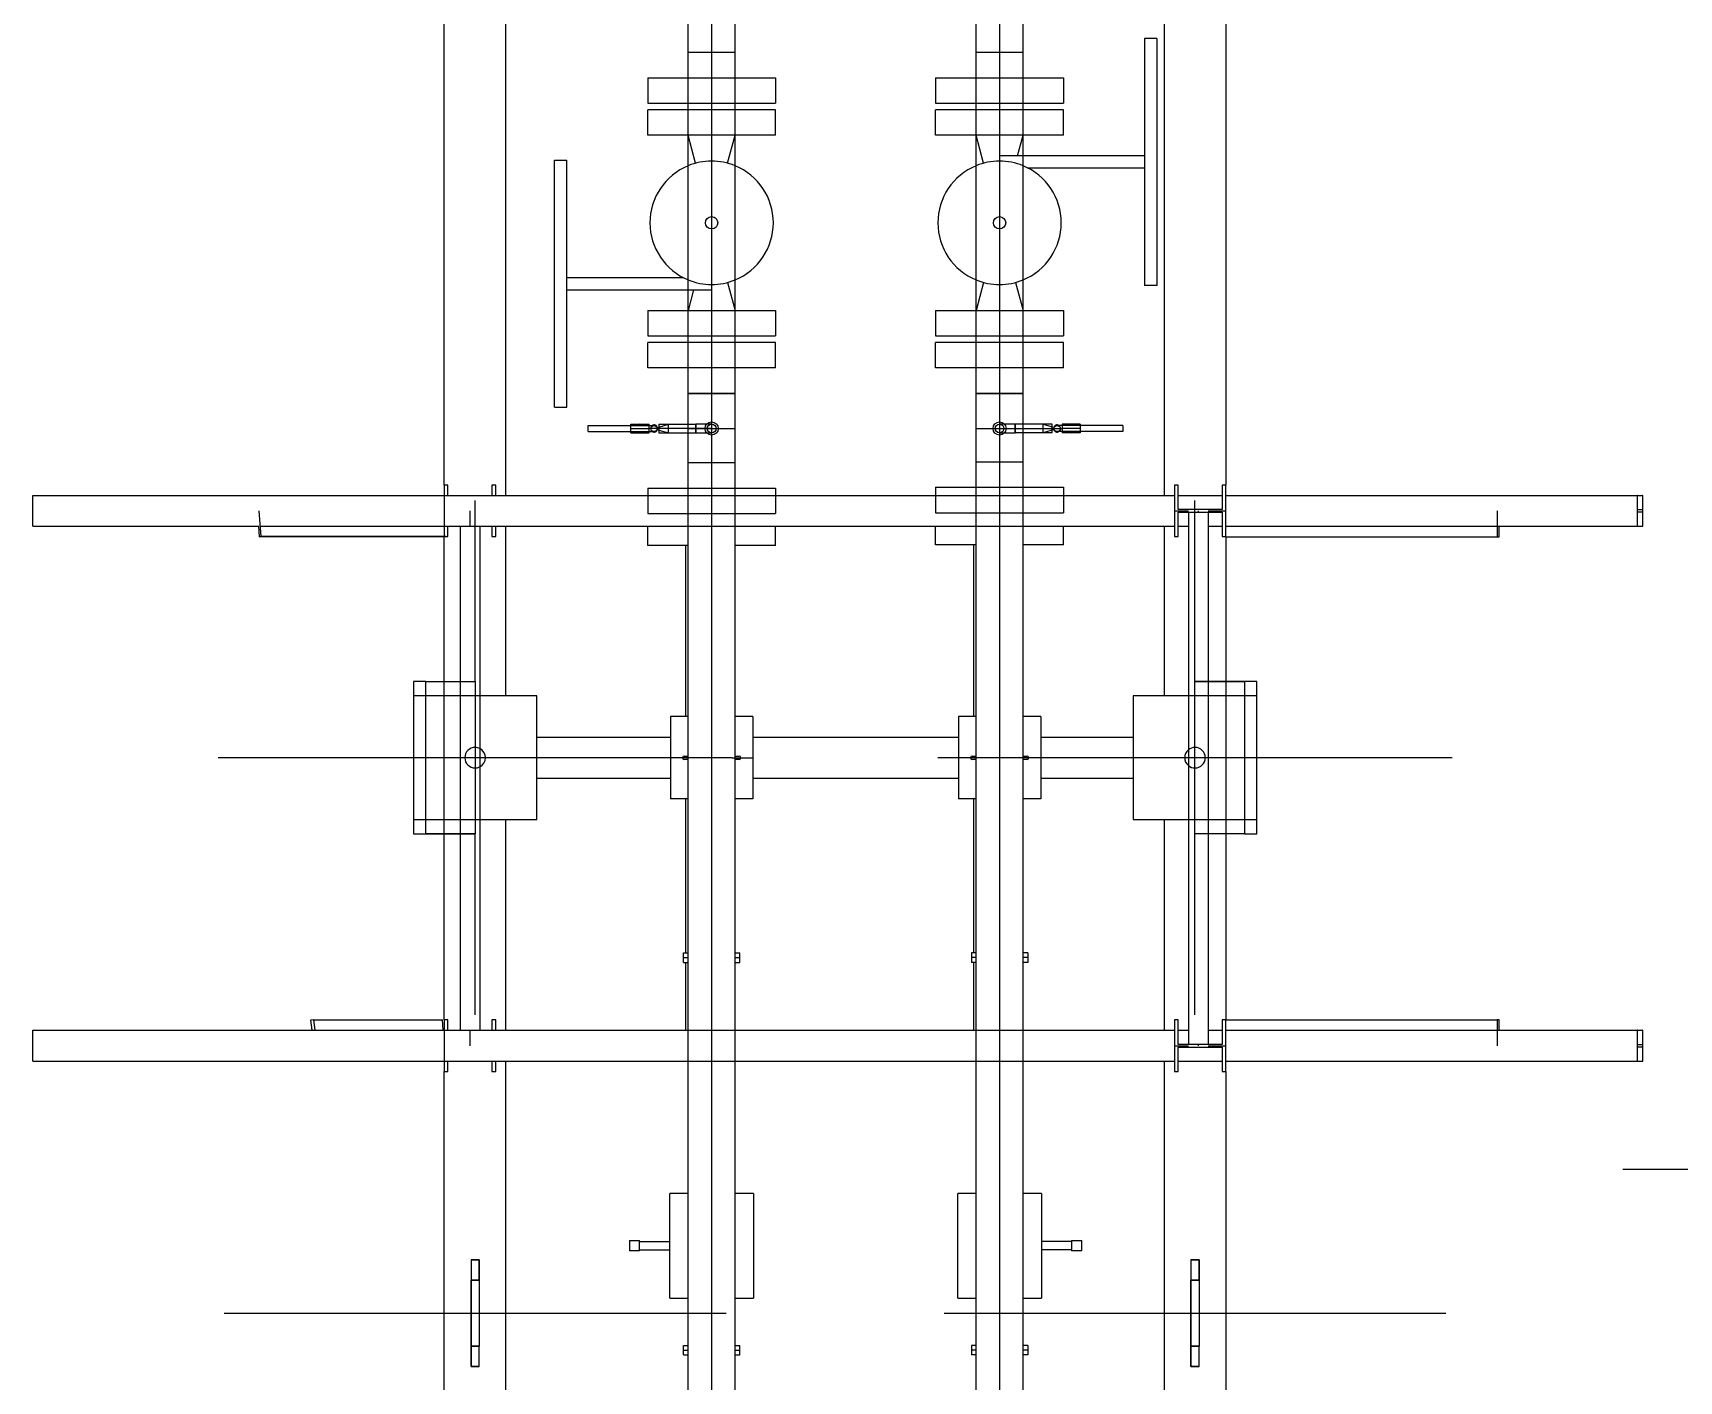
# Model space of a CAD drawing. Header units: inches. Extents: x 295136 to 296247, y 2627183 to 2627409.
# Drawn here: x 295239.103 to 295243.105, y 2627255.317 to 2627258.594 of the extents above; entities that cross this region are included whole.
import ezdxf

# ---------------------------------------------------------------- set-up
doc = ezdxf.new("R2010")
doc.units = ezdxf.units.IN
doc.header["$MEASUREMENT"] = 0
doc.layers.add('EQUIPMENT LAYOUT-EMBED 1_DWG$0$DwgTemplate', color=7, linetype='Continuous')
doc.layers.add('Layout', color=6, linetype='Continuous')

# ---------------------------------------------------------------- blocks, each defined once
blk = doc.blocks.new('A$C55974CAD')
at = {"layer": 'EQUIPMENT LAYOUT-EMBED 1_DWG$0$DwgTemplate', "color": 1, "lineweight": 25}
for p, q in [((25.3625, 9.2), (25.4375, 9.2)), ((25.3625, 9.2), (25.3625, 6.425)), ((25.4375, 9.2), (25.4375, 6.425)), ((26.6625, 9.2), (26.7375, 9.2)), ((26.6625, 9.2), (26.6625, 8.65)), ((26.7375, 9.2), (26.7375, 6.425)), ((24.75, 8.735), (24.75, 8.135)), ((26.1, 8.275), (26.1, 8.75)), ((26.6625, 8.6516), (26.6367, 8.6498)), ((26.6367, 8.1998), (26.6367, 8.6498)), ((26.6367, 8.6498), (26.6373, 8.6455)), ((26.6373, 8.6455), (26.7, 8.65)), ((26.6373, 8.1955), (26.6373, 8.6455)), ((26.6625, 8.6452), (26.6625, 6.425)), ((25.4621, 8.5249), (25.4375, 8.5218)), ((25.4627, 8.5172), (25.4621, 8.5249)), ((25.4375, 8.514), (25.4627, 8.5172)), ((25.4627, 8.5172), (25.4627, 8.2044)), ((26.1, 8.1135), (26.1, 8.275)), ((25.4375, 8.2026), (25.4627, 8.2044)), ((19.857, 8.2), (25.3375, 8.2)), ((25.3375, 8.2), (25.3375, 8.191)), ((25.4625, 8.2), (25.3375, 8.2)), ((25.3375, 8.191), (25.3625, 8.191)), ((25.4375, 8.191), (25.4625, 8.191)), ((25.4625, 8.2), (25.915, 8.2)), ((25.4625, 8.191), (25.4625, 8.2)), ((26.285, 8.2), (26.6367, 8.2)), ((26.6373, 8.1955), (26.6367, 8.1998)), ((26.6375, 8.1955), (26.6373, 8.1955)), ((26.7625, 8.2), (26.6375, 8.2)), ((26.6375, 8.2), (26.6375, 8.191)), ((26.6375, 8.191), (26.6625, 8.191)), ((26.7375, 8.191), (26.7625, 8.191)), ((26.7625, 8.2), (28.0775, 8.2)), ((26.7625, 8.191), (26.7625, 8.2)), ((24.75, 8.135), (24.75, 8.115)), ((26.6625, 8.1615), (25.4375, 8.1615)), ((25.475, 8.125), (25.915, 8.125)), ((26.285, 8.125), (26.725, 8.125)), ((24.75, 8.115), (24.75, 7.6071)), ((25.3375, 8.084), (25.3375, 8.075)), ((25.3625, 8.084), (25.3375, 8.084)), ((26.6625, 8.1135), (25.4375, 8.1135)), ((25.4625, 8.084), (25.4375, 8.084)), ((25.4625, 8.075), (25.4625, 8.084)), ((26.1, 7.6071), (26.1, 8.1135)), ((26.6625, 8.084), (26.6375, 8.084)), ((26.6375, 8.084), (26.6375, 8.075)), ((26.7625, 8.084), (26.7375, 8.084)), ((26.7625, 8.075), (26.7625, 8.084)), ((19.857, 8.05), (25.3625, 8.05)), ((25.3375, 8.075), (25.3625, 8.075)), ((25.4375, 8.075), (25.4625, 8.075)), ((25.4375, 8.05), (25.95, 8.05)), ((26.25, 8.05), (26.6625, 8.05)), ((26.6375, 8.075), (26.6625, 8.075)), ((26.7375, 8.075), (26.7625, 8.075)), ((26.7375, 8.05), (28.0775, 8.05)), ((26.05, 7.975), (26.05, 7.65)), ((26.15, 7.975), (26.15, 7.65)), ((24.75, 7.6071), (24.75, 7.515)), ((25.4375, 7.613), (25.6026, 7.613)), ((25.6254, 7.613), (26, 7.613)), ((26.1, 7.5), (26.1, 7.6071)), ((26.2, 7.613), (26.6156, 7.613)), ((26.05, 7.45), (26.05, 6.95)), ((26.15, 7.45), (26.15, 6.95)), ((24.75, 6.985), (24.75, 6.9071)), ((26.1, 6.9071), (26.1, 7)), ((24.75, 6.9071), (24.75, 6.7928)), ((25.4375, 6.913), (25.6026, 6.913)), ((25.6254, 6.913), (26, 6.913)), ((26.1, 6.7928), (26.1, 6.9071)), ((26.2, 6.913), (26.6174, 6.913)), ((24.75, 6.7928), (24.75, 6.385)), ((26.1, 6.3911), (26.1, 6.7928)), ((26.05, 6.75), (26.05, 6.525)), ((26.15, 6.75), (26.15, 6.525)), ((25.3625, 6.45), (24.375, 6.45)), ((25.95, 6.45), (25.4375, 6.45)), ((26.6625, 6.45), (26.25, 6.45)), ((28.0775, 6.45), (26.7375, 6.45)), ((25.4625, 6.425), (25.3375, 6.425)), ((25.3375, 6.425), (25.3375, 6.416)), ((25.3375, 6.416), (25.3967, 6.416)), ((25.3625, 6.416), (25.3625, 6.309)), ((25.3967, 6.416), (25.3967, 6.309)), ((25.4032, 6.309), (25.4032, 6.416)), ((25.4032, 6.416), (25.4625, 6.416)), ((25.4375, 6.416), (25.4375, 6.3911)), ((25.4625, 6.416), (25.4625, 6.425)), ((26.7625, 6.425), (26.6375, 6.425)), ((26.6375, 6.425), (26.6375, 6.416)), ((26.6375, 6.416), (26.6967, 6.416)), ((26.6625, 6.416), (26.6625, 6.3911)), ((26.6967, 6.416), (26.6967, 6.309)), ((26.7032, 6.309), (26.7032, 6.416)), ((26.7032, 6.416), (26.7625, 6.416)), ((26.7375, 6.416), (26.7375, 6.309)), ((26.7625, 6.416), (26.7625, 6.425)), ((24.75, 6.385), (24.75, 6.365)), ((24.75, 6.365), (24.75, 5.765)), ((26.6967, 6.3911), (25.4032, 6.3911)), ((25.475, 6.375), (25.915, 6.375)), ((26.1, 6.225), (26.1, 6.3911)), ((26.285, 6.375), (26.725, 6.375)), ((26.6967, 6.3431), (25.4032, 6.3431)), ((25.4375, 6.3431), (25.4375, 6.309)), ((26.6625, 6.3431), (26.6625, 6.309)), ((25.3375, 6.3), (24.375, 6.3)), ((25.3375, 6.309), (25.3375, 6.3)), ((25.3967, 6.309), (25.3375, 6.309)), ((25.3375, 6.3), (25.4625, 6.3)), ((25.3625, 6.3), (25.3625, 5.3)), ((25.4625, 6.309), (25.4032, 6.309)), ((25.4375, 6.3), (25.4375, 5.3)), ((25.4625, 6.3), (25.4625, 6.309)), ((25.4625, 6.3), (25.463, 6.3)), ((25.915, 6.3), (25.463, 6.3)), ((25.463, 6.3), (25.463, 5.64)), ((26.637, 6.3), (26.285, 6.3)), ((26.637, 6.3), (26.637, 5.64)), ((26.637, 6.3), (26.6375, 6.3)), ((26.6967, 6.309), (26.6375, 6.309)), ((26.6375, 6.309), (26.6375, 6.3)), ((26.6375, 6.3), (26.7625, 6.3)), ((26.6625, 6.3), (26.6625, 5.3)), ((26.7625, 6.309), (26.7032, 6.309)), ((26.7375, 6.3), (26.7375, 5.3)), ((26.7625, 6.3), (26.7625, 6.309)), ((28.0775, 6.3), (26.7625, 6.3)), ((26.1, 5.75), (26.1, 6.225)), ((25.463, 5.64), (25.4, 5.64)), ((25.4375, 5.6357), (25.463, 5.6357)), ((25.463, 5.6357), (25.463, 5.64)), ((26.637, 5.64), (26.637, 5.6357)), ((26.7, 5.64), (26.637, 5.64)), ((26.637, 5.6357), (26.6625, 5.6357)), ((25.1, 5.335), (25.1, 4.735)), ((25.3625, 5.3), (25.3625, 5.2993)), ((25.4375, 5.3), (25.3625, 5.3)), ((25.3625, 5.2993), (25.3975, 5.2993)), ((25.3625, 5.2993), (25.3625, 5.2869)), ((25.3975, 5.2869), (25.3625, 5.2869)), ((25.3625, 5.2869), (25.3625, 5.2862)), ((25.3625, 5.2862), (25.4375, 5.2862)), ((25.3975, 5.2993), (25.3975, 5.2869)), ((25.4025, 5.2869), (25.4025, 5.2993)), ((25.4025, 5.2993), (25.4375, 5.2993)), ((25.4375, 5.2869), (25.4025, 5.2869)), ((25.4375, 5.2993), (25.4375, 5.3)), ((25.4375, 5.2993), (25.4375, 5.2869)), ((25.4375, 5.2862), (25.4375, 5.2869)), ((26.6625, 5.3), (26.6625, 5.2993)), ((26.7375, 5.3), (26.6625, 5.3)), ((26.6625, 5.2993), (26.6975, 5.2993)), ((26.6625, 5.2993), (26.6625, 5.2869)), ((26.6975, 5.2869), (26.6625, 5.2869)), ((26.6625, 5.2869), (26.6625, 5.2862)), ((26.6625, 5.2862), (26.7375, 5.2862)), ((26.6975, 5.2993), (26.6975, 5.2869)), ((26.7025, 5.2993), (26.7375, 5.2993)), ((26.7025, 5.2869), (26.7025, 5.2993)), ((26.7375, 5.2869), (26.7025, 5.2869)), ((26.7375, 5.2993), (26.7375, 5.3)), ((26.7375, 5.2993), (26.7375, 5.2869)), ((26.7375, 5.2862), (26.7375, 5.2869))]:
    blk.add_line(p, q, dxfattribs=at)
at = {"layer": 'EQUIPMENT LAYOUT-EMBED 1_DWG$0$DwgTemplate', "color": 5, "lineweight": 25}
for p, q in [((25.915, 8.275), (25.915, 8.245)), ((25.915, 8.275), (25.915, 8.245)), ((26.285, 8.275), (25.915, 8.275)), ((26.285, 8.275), (25.915, 8.275)), ((25.915, 8.1615), (25.915, 8.245)), ((25.915, 8.245), (25.915, 8.1615)), ((25.915, 8.245), (26.285, 8.245)), ((25.915, 8.245), (26.285, 8.245)), ((26.285, 8.245), (26.285, 8.275)), ((26.285, 8.245), (26.285, 8.275)), ((26.285, 8.245), (26.285, 8.1615)), ((26.285, 8.245), (26.285, 8.1615)), ((24.67, 8.135), (24.62, 8.135)), ((24.62, 8.135), (24.67, 8.135)), ((24.62, 8.135), (24.62, 8.115)), ((24.62, 8.115), (24.62, 8.135)), ((24.67, 8.115), (24.67, 8.135)), ((24.67, 8.135), (24.67, 8.115)), ((24.67, 8.135), (24.83, 8.135)), ((24.83, 8.135), (24.67, 8.135)), ((24.67, 8.115), (24.67, 8.135)), ((24.88, 8.135), (24.83, 8.135)), ((24.88, 8.135), (24.83, 8.135)), ((24.83, 8.135), (24.83, 8.115)), ((24.83, 8.115), (24.83, 8.135)), ((24.83, 8.115), (24.83, 8.135)), ((24.88, 8.115), (24.88, 8.135)), ((24.88, 8.135), (24.88, 8.115)), ((24.62, 8.115), (24.67, 8.115)), ((24.62, 8.115), (24.67, 8.115)), ((24.83, 8.115), (24.67, 8.115)), ((24.83, 8.115), (24.67, 8.115)), ((24.83, 8.115), (24.88, 8.115)), ((24.88, 8.115), (24.83, 8.115)), ((25.95, 8.1135), (25.95, 7.975)), ((25.95, 8.1135), (25.95, 7.975)), ((26.25, 7.975), (26.25, 8.1135)), ((26.25, 7.975), (26.25, 8.1135)), ((25.95, 7.975), (26.25, 7.975)), ((25.95, 7.975), (26.25, 7.975)), ((24.9013, 7.725), (24.9013, 7.75)), ((24.9263, 7.75), (24.9013, 7.75)), ((24.9013, 7.725), (24.9263, 7.725)), ((24.9038, 7.725), (24.9038, 7.6516)), ((24.9238, 7.725), (24.9238, 7.6516)), ((24.9263, 7.75), (24.9263, 7.725)), ((26.6156, 7.6071), (26.6156, 7.7055)), ((26.6156, 7.7055), (26.6625, 7.7055)), ((24.7868, 7.6516), (24.7868, 7.6071)), ((24.7868, 7.6516), (25.0408, 7.6516)), ((25.0408, 7.6071), (25.0408, 7.6516)), ((24.6484, 7.6186), (24.6484, 7.6071)), ((24.6484, 7.6186), (24.6598, 7.6186)), ((24.6598, 7.6186), (24.6598, 7.6071)), ((24.6598, 7.6186), (24.6712, 7.6186)), ((24.6712, 7.6186), (24.6712, 7.6071)), ((25.6026, 7.6186), (25.6026, 7.6071)), ((25.6026, 7.6186), (25.614, 7.6186)), ((25.614, 7.6186), (25.614, 7.6071)), ((25.614, 7.6186), (25.6254, 7.6186)), ((25.6254, 7.6186), (25.6254, 7.6071)), ((24.6484, 7.4928), (24.6484, 7.4814)), ((24.6598, 7.4928), (24.6598, 7.4814)), ((24.6712, 7.4928), (24.6712, 7.4814)), ((24.7868, 7.4928), (24.7868, 7.4484)), ((25.0408, 7.4484), (25.0408, 7.4928)), ((25.6026, 7.4928), (25.6026, 7.4814)), ((25.614, 7.4928), (25.614, 7.4814)), ((25.6254, 7.4928), (25.6254, 7.4814)), ((26.6156, 7.3944), (26.6156, 7.4928)), ((24.6484, 7.4814), (24.6598, 7.4814)), ((24.6598, 7.4814), (24.6712, 7.4814)), ((25.0408, 7.4484), (24.7868, 7.4484)), ((25.6026, 7.4814), (25.614, 7.4814)), ((25.614, 7.4814), (25.6254, 7.4814)), ((26.6156, 7.3944), (26.6625, 7.3944)), ((26.6174, 6.9071), (26.6174, 7.0055)), ((26.6174, 7.0055), (26.6625, 7.0055)), ((24.7868, 6.9516), (24.7868, 6.9071)), ((24.7868, 6.9516), (25.0408, 6.9516)), ((25.0408, 6.9071), (25.0408, 6.9516)), ((24.6484, 6.9071), (24.6484, 6.9186)), ((24.6598, 6.9186), (24.6484, 6.9186)), ((24.6598, 6.9071), (24.6598, 6.9186)), ((24.6712, 6.9186), (24.6598, 6.9186)), ((24.6712, 6.9071), (24.6712, 6.9186)), ((25.6026, 6.9071), (25.6026, 6.9186)), ((25.614, 6.9186), (25.6026, 6.9186)), ((25.614, 6.9071), (25.614, 6.9186)), ((25.6254, 6.9186), (25.614, 6.9186)), ((25.6254, 6.9071), (25.6254, 6.9186)), ((24.6484, 6.7814), (24.6484, 6.7928)), ((24.6598, 6.7814), (24.6484, 6.7814)), ((24.6598, 6.7814), (24.6598, 6.7928)), ((24.6712, 6.7814), (24.6598, 6.7814)), ((24.6712, 6.7814), (24.6712, 6.7928)), ((24.7868, 6.7928), (24.7868, 6.7484)), ((25.0408, 6.7484), (25.0408, 6.7928)), ((25.6026, 6.7814), (25.6026, 6.7928)), ((25.614, 6.7814), (25.6026, 6.7814)), ((25.614, 6.7814), (25.614, 6.7928)), ((25.6254, 6.7814), (25.614, 6.7814)), ((25.6254, 6.7814), (25.6254, 6.7928)), ((26.6174, 6.6944), (26.6174, 6.7928)), ((24.9043, 6.7484), (24.7868, 6.7484)), ((24.9038, 6.675), (24.9038, 6.7484)), ((24.9233, 6.7484), (24.9043, 6.7484)), ((25.0408, 6.7484), (24.9233, 6.7484)), ((24.9238, 6.675), (24.9238, 6.7484)), ((26.6174, 6.6944), (26.6625, 6.6944)), ((24.9013, 6.65), (24.9013, 6.675)), ((24.9263, 6.675), (24.9013, 6.675)), ((24.9013, 6.65), (24.9263, 6.65)), ((24.9263, 6.675), (24.9263, 6.65)), ((25.95, 6.525), (25.95, 6.3911)), ((25.95, 6.525), (25.95, 6.3911)), ((26.25, 6.525), (25.95, 6.525)), ((26.25, 6.525), (25.95, 6.525)), ((26.25, 6.3911), (26.25, 6.525)), ((26.25, 6.3911), (26.25, 6.525)), ((24.62, 6.385), (24.62, 6.365)), ((24.62, 6.365), (24.62, 6.385)), ((24.67, 6.385), (24.62, 6.385)), ((24.62, 6.385), (24.67, 6.385)), ((24.62, 6.365), (24.67, 6.365)), ((24.62, 6.365), (24.67, 6.365)), ((24.67, 6.365), (24.67, 6.385)), ((24.67, 6.385), (24.67, 6.365)), ((24.67, 6.385), (24.83, 6.385)), ((24.83, 6.385), (24.67, 6.385)), ((24.67, 6.365), (24.67, 6.385)), ((24.83, 6.365), (24.67, 6.365)), ((24.83, 6.365), (24.67, 6.365)), ((24.88, 6.385), (24.83, 6.385)), ((24.88, 6.385), (24.83, 6.385)), ((24.83, 6.385), (24.83, 6.365)), ((24.83, 6.365), (24.83, 6.385)), ((24.83, 6.365), (24.83, 6.385)), ((24.83, 6.365), (24.88, 6.365)), ((24.88, 6.365), (24.83, 6.365)), ((24.88, 6.365), (24.88, 6.385)), ((24.88, 6.385), (24.88, 6.365)), ((25.915, 6.255), (25.915, 6.3431)), ((25.915, 6.255), (25.915, 6.3431)), ((26.285, 6.3431), (26.285, 6.255)), ((26.285, 6.255), (26.285, 6.3431)), ((25.915, 6.255), (25.915, 6.225)), ((25.915, 6.255), (25.915, 6.225)), ((26.285, 6.255), (25.915, 6.255)), ((26.285, 6.255), (25.915, 6.255)), ((26.285, 6.225), (26.285, 6.255)), ((26.285, 6.225), (26.285, 6.255)), ((25.915, 6.225), (26.285, 6.225)), ((25.915, 6.225), (26.285, 6.225))]:
    blk.add_line(p, q, dxfattribs=at)
at = {"layer": 'EQUIPMENT LAYOUT-EMBED 1_DWG$0$DwgTemplate', "color": 7, "lineweight": 25}
for p, q in [((25.95, 8.275), (25.95, 8.125)), ((25.95, 8.275), (25.95, 8.125)), ((26.25, 8.125), (26.25, 8.275)), ((26.25, 8.125), (26.25, 8.275)), ((25.915, 8.125), (25.915, 8.1615)), ((25.915, 8.1615), (25.915, 8.125)), ((26.285, 8.125), (25.915, 8.125)), ((26.285, 8.125), (25.915, 8.125)), ((25.95, 8.125), (25.95, 8.1135)), ((25.95, 8.125), (25.95, 8.1135)), ((26.25, 8.1135), (26.25, 8.125)), ((26.25, 8.1135), (26.25, 8.125)), ((26.285, 8.1615), (26.285, 8.125)), ((26.285, 8.1615), (26.285, 8.125)), ((26.952, 7.932), (27.252, 7.932)), ((26.952, 7.932), (26.952, 7.902)), ((27.252, 7.932), (27.552, 7.932)), ((27.552, 7.932), (27.552, 7.902)), ((26.952, 7.902), (27.252, 7.902)), ((27.237, 7.902), (27.237, 7.6071)), ((27.252, 7.902), (27.552, 7.902)), ((27.267, 7.902), (27.267, 7.6193)), ((26.8925, 7.85), (26.9, 7.85)), ((26.8925, 7.85), (26.8925, 7.69)), ((26.9, 7.85), (26.9075, 7.85)), ((26.9075, 7.85), (26.9075, 7.69)), ((26.8893, 7.7462), (26.8925, 7.7462)), ((26.8893, 7.7462), (26.8893, 7.7018)), ((26.8925, 7.7248), (26.8893, 7.7248)), ((26.8925, 7.7144), (26.8893, 7.7248)), ((26.8925, 7.7462), (26.9, 7.7462)), ((26.9, 7.7462), (26.9, 7.7018)), ((26.9, 7.7462), (26.9075, 7.7462)), ((26.9075, 7.7462), (26.9107, 7.7462)), ((26.9107, 7.7248), (26.9075, 7.7248)), ((26.9075, 7.7144), (26.9107, 7.7248)), ((26.9107, 7.7462), (26.9107, 7.7018)), ((26.6935, 7.7055), (26.6935, 7.55)), ((26.7375, 7.7055), (26.6935, 7.7055)), ((26.7554, 7.7055), (26.7375, 7.7055)), ((26.7554, 7.7055), (26.7554, 7.6071)), ((26.8893, 7.7018), (26.8925, 7.7018)), ((26.8925, 7.7018), (26.9, 7.7018)), ((26.9, 7.6782), (26.9, 7.7018)), ((26.9, 7.7018), (26.9, 7.7018)), ((26.9, 7.7018), (26.9, 7.7018)), ((26.9, 7.7018), (26.9075, 7.7018)), ((26.9075, 7.7018), (26.9107, 7.7018)), ((27.0474, 7.6071), (27.0474, 7.7055)), ((27.0474, 7.7055), (27.1093, 7.7055)), ((27.1093, 7.6071), (27.1093, 7.7055)), ((27.1253, 7.7055), (27.1253, 7.6071)), ((27.1872, 7.7055), (27.1253, 7.7055)), ((27.1872, 7.7055), (27.1872, 7.6071)), ((27.6128, 7.6071), (27.6128, 7.7055)), ((27.6128, 7.7055), (27.6747, 7.7055)), ((27.6747, 7.6071), (27.6747, 7.7055)), ((27.6907, 7.7055), (27.6907, 7.6071)), ((27.7526, 7.7055), (27.6907, 7.7055)), ((27.7526, 7.7055), (27.7526, 7.6071)), ((26.8964, 7.6782), (26.8893, 7.6552)), ((26.9107, 7.6782), (26.8893, 7.6782)), ((26.8893, 7.6782), (26.8893, 7.6071)), ((26.8893, 7.6552), (26.9107, 7.6552)), ((26.8974, 7.6817), (26.8964, 7.6782)), ((26.9, 7.6552), (26.9, 7.6782)), ((26.9, 7.6071), (26.9, 7.6552)), ((26.9025, 7.6817), (26.9036, 7.6782)), ((26.9036, 7.6782), (26.9107, 7.6552)), ((26.9107, 7.6782), (26.9107, 7.6071)), ((22.8331, 7.6071), (25.3625, 7.6071)), ((25.3625, 7.6071), (25.4375, 7.6071)), ((25.4375, 7.6071), (26.6625, 7.6071)), ((26.6625, 7.6071), (26.7375, 7.6071)), ((26.7375, 7.6071), (27.9476, 7.6071)), ((26.7554, 7.6071), (26.7554, 7.55)), ((26.8174, 7.6071), (26.8174, 7.55)), ((26.8174, 7.6071), (26.8174, 7.4928)), ((26.8893, 7.6071), (26.8893, 7.5881)), ((26.9, 7.5881), (26.9, 7.6071)), ((26.9, 7.6071), (26.9, 7.4928)), ((26.9107, 7.6071), (26.9107, 7.5881)), ((26.9853, 7.6071), (26.9853, 7.4928)), ((26.9853, 7.55), (26.9853, 7.6071)), ((27.0474, 7.55), (27.0474, 7.6071)), ((27.1093, 7.55), (27.1093, 7.6071)), ((27.1253, 7.6071), (27.1253, 7.55)), ((27.1872, 7.6071), (27.1872, 7.55)), ((27.1872, 7.6071), (27.1872, 7.55)), ((27.237, 7.5938), (27.1872, 7.6071)), ((27.237, 7.6071), (27.237, 7.55)), ((27.5449, 7.5889), (27.6128, 7.6071)), ((27.6128, 7.4928), (27.6128, 7.6071)), ((27.6128, 7.55), (27.6128, 7.6071)), ((27.6747, 7.55), (27.6747, 7.6071)), ((27.6907, 7.6071), (27.6907, 7.55)), ((27.7526, 7.6071), (27.7526, 7.55)), ((27.8146, 7.6071), (27.8146, 7.55)), ((27.8146, 7.6071), (27.8146, 7.4928)), ((26.8893, 7.5881), (26.9, 7.5881)), ((26.8893, 7.5881), (26.8893, 7.55)), ((26.9107, 7.5881), (26.8893, 7.5881)), ((26.9, 7.5881), (26.9, 7.5881)), ((26.9, 7.5881), (26.9, 7.5881)), ((26.9, 7.55), (26.9, 7.5881)), ((26.9, 7.5881), (26.9107, 7.5881)), ((26.9107, 7.55), (26.9107, 7.5881)), ((25.3625, 7.55), (22.8331, 7.55)), ((25.4375, 7.55), (25.3625, 7.55)), ((26.6625, 7.55), (25.4375, 7.55)), ((26.7375, 7.55), (26.6625, 7.55)), ((26.6935, 7.55), (26.6935, 7.3944)), ((27.9476, 7.55), (26.7375, 7.55)), ((26.7554, 7.55), (26.7554, 7.4928)), ((26.8174, 7.55), (26.8174, 7.4928)), ((26.9853, 7.4928), (26.9853, 7.55)), ((27.0474, 7.4928), (27.0474, 7.55)), ((27.1093, 7.4928), (27.1093, 7.55)), ((27.1253, 7.55), (27.1253, 7.4928)), ((27.1872, 7.55), (27.1872, 7.4928)), ((27.1872, 7.55), (27.1872, 7.4928)), ((27.6128, 7.4928), (27.6128, 7.55)), ((27.6747, 7.4928), (27.6747, 7.55)), ((27.6907, 7.55), (27.6907, 7.4928)), ((27.7526, 7.55), (27.7526, 7.4928)), ((27.8146, 7.55), (27.8146, 7.4928)), ((22.8331, 7.4928), (25.3625, 7.4928)), ((25.3625, 7.4928), (25.4375, 7.4928)), ((25.4375, 7.4928), (26.6625, 7.4928)), ((26.6625, 7.4928), (26.7375, 7.4928)), ((26.7375, 7.4928), (27.9476, 7.4928)), ((26.7554, 7.4928), (26.7554, 7.3944)), ((27.0474, 7.3944), (27.0474, 7.4928)), ((27.1093, 7.3944), (27.1093, 7.4928)), ((27.1253, 7.4928), (27.1253, 7.3944)), ((27.2551, 7.5111), (27.1872, 7.4928)), ((27.1872, 7.4928), (27.1872, 7.3944)), ((27.5449, 7.5111), (27.6128, 7.4928)), ((27.6128, 7.3944), (27.6128, 7.4928)), ((27.6747, 7.3944), (27.6747, 7.4928)), ((27.6907, 7.4928), (27.6907, 7.3944)), ((27.7526, 7.4928), (27.7526, 7.3944)), ((26.7375, 7.3944), (26.6935, 7.3944)), ((26.7554, 7.3944), (26.7375, 7.3944)), ((27.0474, 7.3944), (27.1093, 7.3944)), ((27.1872, 7.3944), (27.1253, 7.3944)), ((27.6128, 7.3944), (27.6747, 7.3944)), ((27.7526, 7.3944), (27.6907, 7.3944)), ((26.6953, 7.0055), (26.6953, 6.85)), ((26.7375, 7.0055), (26.6953, 7.0055)), ((26.7572, 7.0055), (26.7375, 7.0055)), ((26.7572, 7.0055), (26.7572, 6.9071)), ((27.0474, 6.9071), (27.0474, 7.0055)), ((27.0474, 7.0055), (27.1093, 7.0055)), ((27.1093, 6.9071), (27.1093, 7.0055)), ((27.1253, 7.0055), (27.1253, 6.9071)), ((27.1872, 7.0055), (27.1253, 7.0055)), ((27.1872, 7.0055), (27.1872, 6.9071)), ((27.6128, 6.9071), (27.6128, 7.0055)), ((27.6128, 7.0055), (27.6747, 7.0055)), ((27.6747, 6.9071), (27.6747, 7.0055)), ((27.6907, 7.0055), (27.6907, 6.9071)), ((27.7526, 7.0055), (27.6907, 7.0055)), ((27.7526, 7.0055), (27.7526, 6.9071)), ((22.8331, 6.9071), (25.3625, 6.9071)), ((25.3625, 6.9071), (25.4375, 6.9071)), ((25.4375, 6.9071), (26.6625, 6.9071)), ((26.6625, 6.9071), (26.7375, 6.9071)), ((26.7375, 6.9071), (27.9476, 6.9071)), ((26.7572, 6.9071), (26.7572, 6.85)), ((26.8192, 6.9071), (26.8192, 6.85)), ((26.8192, 6.9071), (26.8192, 6.7928)), ((26.9, 6.9071), (26.9, 6.7928)), ((26.9853, 6.9071), (26.9853, 6.7928)), ((26.9853, 6.85), (26.9853, 6.9071)), ((27.0474, 6.85), (27.0474, 6.9071)), ((27.1093, 6.85), (27.1093, 6.9071)), ((27.1253, 6.9071), (27.1253, 6.85)), ((27.1872, 6.9071), (27.1872, 6.85)), ((27.1872, 6.9071), (27.1872, 6.85)), ((27.2551, 6.8889), (27.1872, 6.9071)), ((27.5449, 6.8889), (27.6128, 6.9071)), ((27.6128, 6.7928), (27.6128, 6.9071)), ((27.6128, 6.85), (27.6128, 6.9071)), ((27.6747, 6.85), (27.6747, 6.9071)), ((27.6907, 6.9071), (27.6907, 6.85)), ((27.7526, 6.9071), (27.7526, 6.85)), ((27.8146, 6.9071), (27.8146, 6.7928)), ((27.8146, 6.9071), (27.8146, 6.85)), ((25.3625, 6.85), (22.8331, 6.85)), ((25.4375, 6.85), (25.3625, 6.85)), ((26.6625, 6.85), (25.4375, 6.85)), ((26.7375, 6.85), (26.6625, 6.85)), ((26.6953, 6.85), (26.6953, 6.6944)), ((27.9476, 6.85), (26.7375, 6.85)), ((26.7572, 6.85), (26.7572, 6.7928)), ((26.8192, 6.85), (26.8192, 6.7928)), ((26.8893, 6.85), (26.8893, 6.8119)), ((26.9, 6.85), (26.9, 6.8119)), ((26.9107, 6.8119), (26.9107, 6.85)), ((26.9853, 6.7928), (26.9853, 6.85)), ((27.0474, 6.7928), (27.0474, 6.85)), ((27.1093, 6.7928), (27.1093, 6.85)), ((27.1253, 6.85), (27.1253, 6.7928)), ((27.1872, 6.85), (27.1872, 6.7928)), ((27.1872, 6.85), (27.1872, 6.7928)), ((27.563, 6.7928), (27.563, 6.85)), ((27.6128, 6.7928), (27.6128, 6.85)), ((27.6747, 6.7928), (27.6747, 6.85)), ((27.6907, 6.85), (27.6907, 6.7928)), ((27.7526, 6.85), (27.7526, 6.7928)), ((27.8146, 6.85), (27.8146, 6.7928)), ((26.9, 6.8119), (26.8893, 6.8119)), ((26.8893, 6.8119), (26.9107, 6.8119)), ((26.8893, 6.7928), (26.8893, 6.8119)), ((26.9, 6.8119), (26.9, 6.8119)), ((26.9, 6.8119), (26.9, 6.8119)), ((26.9107, 6.8119), (26.9, 6.8119)), ((26.9, 6.8119), (26.9, 6.7928)), ((26.9107, 6.7928), (26.9107, 6.8119)), ((27.2551, 6.8111), (27.1872, 6.7928)), ((27.563, 6.8062), (27.6128, 6.7928)), ((22.8331, 6.7928), (25.3625, 6.7928)), ((25.3625, 6.7928), (25.4375, 6.7928)), ((25.4375, 6.7928), (26.6625, 6.7928)), ((26.6625, 6.7928), (26.7375, 6.7928)), ((26.7375, 6.7928), (27.9476, 6.7928)), ((26.7572, 6.7928), (26.7572, 6.6944)), ((26.8893, 6.7218), (26.8893, 6.7928)), ((26.9, 6.7928), (26.9, 6.7448)), ((26.9107, 6.7218), (26.9107, 6.7928)), ((27.0474, 6.6944), (27.0474, 6.7928)), ((27.1093, 6.6944), (27.1093, 6.7928)), ((27.1253, 6.7928), (27.1253, 6.6944)), ((27.1872, 6.7928), (27.1872, 6.6944)), ((27.533, 6.498), (27.533, 6.7806)), ((27.563, 6.498), (27.563, 6.7928)), ((27.6128, 6.6944), (27.6128, 6.7928)), ((27.6747, 6.6944), (27.6747, 6.7928)), ((27.6907, 6.7928), (27.6907, 6.6944)), ((27.7526, 6.7928), (27.7526, 6.6944)), ((26.9107, 6.7448), (26.8893, 6.7448)), ((26.8964, 6.7218), (26.8893, 6.7448)), ((26.9, 6.7448), (26.9, 6.7218)), ((26.9036, 6.7218), (26.9107, 6.7448)), ((26.7375, 6.6944), (26.6953, 6.6944)), ((26.7572, 6.6944), (26.7375, 6.6944)), ((26.8893, 6.7218), (26.9107, 6.7218)), ((26.8925, 6.6982), (26.8893, 6.6982)), ((26.8893, 6.6537), (26.8893, 6.6982)), ((26.8925, 6.6855), (26.8893, 6.6752)), ((26.8925, 6.55), (26.8925, 6.71)), ((26.9, 6.6982), (26.8925, 6.6982)), ((26.8974, 6.7183), (26.8964, 6.7218)), ((26.9, 6.7218), (26.9, 6.6982)), ((26.9, 6.6982), (26.9, 6.6982)), ((26.9, 6.6537), (26.9, 6.6982)), ((26.9, 6.6982), (26.9, 6.6982)), ((26.9075, 6.6982), (26.9, 6.6982)), ((26.9025, 6.7183), (26.9036, 6.7218)), ((26.9075, 6.55), (26.9075, 6.71)), ((26.9107, 6.6982), (26.9075, 6.6982)), ((26.9075, 6.6855), (26.9107, 6.6752)), ((26.9107, 6.6537), (26.9107, 6.6982)), ((27.0474, 6.6944), (27.1093, 6.6944)), ((27.1872, 6.6944), (27.1253, 6.6944)), ((27.6128, 6.6944), (27.6747, 6.6944)), ((27.7526, 6.6944), (27.6907, 6.6944)), ((26.8893, 6.6752), (26.8925, 6.6752)), ((26.8925, 6.6537), (26.8893, 6.6537)), ((26.9, 6.6537), (26.8925, 6.6537)), ((26.9075, 6.6537), (26.9, 6.6537)), ((26.9075, 6.6752), (26.9107, 6.6752)), ((26.9107, 6.6537), (26.9075, 6.6537)), ((26.9, 6.55), (26.8925, 6.55)), ((26.9075, 6.55), (26.9, 6.55)), ((27.548, 6.498), (27.248, 6.498)), ((27.248, 6.468), (27.248, 6.498)), ((27.848, 6.498), (27.548, 6.498)), ((27.848, 6.468), (27.848, 6.498)), ((27.548, 6.468), (27.248, 6.468)), ((27.848, 6.468), (27.548, 6.468)), ((25.915, 6.3431), (25.915, 6.375)), ((25.915, 6.3431), (25.915, 6.375)), ((25.915, 6.375), (26.285, 6.375)), ((25.915, 6.375), (26.285, 6.375)), ((25.95, 6.3911), (25.95, 6.375)), ((25.95, 6.3911), (25.95, 6.375)), ((25.95, 6.375), (25.95, 6.225)), ((25.95, 6.375), (25.95, 6.225)), ((26.25, 6.375), (26.25, 6.3911)), ((26.25, 6.375), (26.25, 6.3911)), ((26.25, 6.225), (26.25, 6.375)), ((26.25, 6.225), (26.25, 6.375)), ((26.285, 6.375), (26.285, 6.3431)), ((26.285, 6.3431), (26.285, 6.375))]:
    blk.add_line(p, q, dxfattribs=at)
at = {"layer": 'EQUIPMENT LAYOUT-EMBED 1_DWG$0$DwgTemplate', "color": 9, "lineweight": 25}
for p, q in [((25.915, 8.2), (26.285, 8.2)), ((26.6367, 8.2), (26.6375, 8.2)), ((25.4375, 8.1375), (25.4, 8.1375)), ((26.7, 8.1375), (26.6625, 8.1375)), ((26.1, 7.5), (26.1, 7.45)), ((25.4, 6.425), (25.4, 6.3911)), ((26.7, 6.425), (26.7, 6.3911)), ((25.4032, 6.3671), (25.4, 6.3671)), ((26.7, 6.3671), (26.6967, 6.3671)), ((25.4, 6.3431), (25.4, 6.3)), ((26.7, 6.3431), (26.7, 6.3)), ((26.285, 6.3), (25.915, 6.3))]:
    blk.add_line(p, q, dxfattribs=at)
at = {"layer": 'EQUIPMENT LAYOUT-EMBED 1_DWG$0$DwgTemplate', "color": 3, "lineweight": 25}
for p, q in [((26, 7.6071), (26, 7.65)), ((26.2, 7.65), (26, 7.65)), ((26.2, 7.6071), (26.2, 7.65)), ((26.096, 7.6071), (26.096, 7.617)), ((26.104, 7.617), (26.104, 7.6071)), ((26, 7.45), (26, 7.4928)), ((26.096, 7.483), (26.096, 7.4928)), ((26.104, 7.4928), (26.104, 7.483)), ((26.2, 7.45), (26.2, 7.4928)), ((26.2, 7.45), (26, 7.45)), ((26.2, 6.95), (26, 6.95)), ((26, 6.9071), (26, 6.95)), ((26.2, 6.9071), (26.2, 6.95)), ((26.096, 6.9071), (26.096, 6.917)), ((26.104, 6.917), (26.104, 6.9071)), ((26, 6.75), (26, 6.7928)), ((26.096, 6.783), (26.096, 6.7928)), ((26.104, 6.7928), (26.104, 6.783)), ((26.2, 6.75), (26.2, 6.7928)), ((26.2, 6.75), (26, 6.75))]:
    blk.add_line(p, q, dxfattribs=at)
at = {"layer": 'EQUIPMENT LAYOUT-EMBED 1_DWG$0$DwgTemplate', "color": 7, "lineweight": 25}
for centre, radius in [((26.9, 7.69), 0.0075), ((26.9, 7.55), 0.016), ((27.4, 7.55), 0.015), ((26.9, 7.55), 0.0107), ((26.9, 6.85), 0.016), ((26.9, 6.85), 0.0107), ((27.4, 6.85), 0.015), ((26.9, 6.71), 0.0075)]:
    blk.add_circle(centre, radius, dxfattribs=at)
for centre, radius, start, end in [((26.1, 8.125), 0.025, 0, 180), ((26.1, 8.125), 0.025, 0, 180), ((26.1, 8.125), 0.025, 180, 207.3871), ((26.1, 8.125), 0.025, 180, 207.3871), ((26.1, 8.125), 0.025, 332.6129, 0), ((26.1, 8.125), 0.025, 332.6129, 0), ((26.9, 7.69), 0.0087, 149.5553, 252.9561), ((26.9, 7.69), 0.0087, 287.0439, 30.4447), ((27.4, 7.55), 0.15, 90, 157.6044), ((27.4, 7.55), 0.15, 22.3956, 90), ((27.4, 7.55), 0.15, 157.6044, 202.3956), ((27.4, 7.55), 0.15, 337.6044, 22.3956), ((27.4, 7.55), 0.15, 202.3956, 337.6044), ((27.4, 6.85), 0.15, 22.3956, 157.6044), ((27.4, 6.85), 0.15, 157.6044, 202.3956), ((27.4, 6.85), 0.15, 337.6044, 22.3956), ((27.4, 6.85), 0.15, 202.3956, 270), ((27.4, 6.85), 0.15, 270, 337.6044), ((26.9, 6.71), 0.0087, 107.0439, 210.4447), ((26.9, 6.71), 0.0087, 329.5553, 72.9561), ((26.1, 6.375), 0.025, 139.9579, 180), ((26.1, 6.375), 0.025, 139.9579, 180), ((26.1, 6.375), 0.025, 180, 0), ((26.1, 6.375), 0.025, 180, 0), ((26.1, 6.375), 0.025, 0, 40.0421), ((26.1, 6.375), 0.025, 0, 40.0421)]:
    blk.add_arc(centre, radius, start, end, dxfattribs=at)
at = {"layer": 'EQUIPMENT LAYOUT-EMBED 1_DWG$0$DwgTemplate', "color": 5, "lineweight": 25}
for centre, start, end in [((26.1, 8.125), 207.3871, 332.6129), ((26.1, 8.125), 207.3871, 332.6129), ((26.1, 6.375), 40.0421, 139.9579), ((26.1, 6.375), 40.0421, 139.9579)]:
    blk.add_arc(centre, 0.025, start, end, dxfattribs=at)
at = {"layer": 'EQUIPMENT LAYOUT-EMBED 1_DWG$0$DwgTemplate', "color": 3, "lineweight": 25}
for centre, start, end in [((26.1, 7.617), 0, 180), ((26.1, 7.483), 180, 0), ((26.1, 6.917), 0, 180), ((26.1, 6.783), 180, 0)]:
    blk.add_arc(centre, 0.004, start, end, dxfattribs=at)

msp = doc.modelspace()

# ---------------------------------------------------------------- block references
at = {"layer": 'Layout', "rotation": 90}
msp.add_blockref('A$C55974CAD', (295248.3027, 2627230.7321), dxfattribs=at)

doc.saveas('drawing.dxf')
